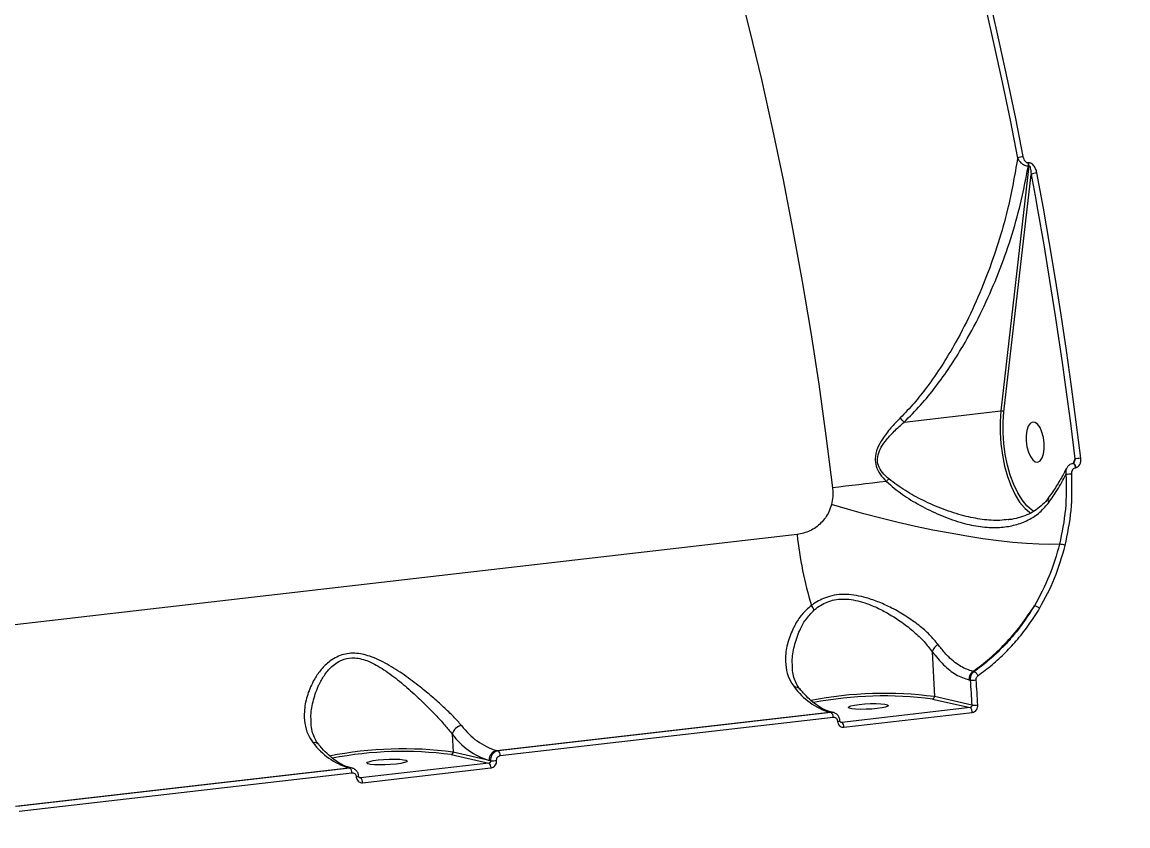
# Model space of a CAD drawing. Header units: millimetres. Extents: x -7447 to 8662, y -5576 to 6370.
# Drawn here: x 3168.7 to 3415.1, y -1979.7 to -1800.6 of the extents above; entities that cross this region are included whole.
import ezdxf

# ---------------------------------------------------------------- set-up
doc = ezdxf.new("R2010")
doc.units = ezdxf.units.MM
doc.layers.add('DiKom', color=7, linetype='Continuous')
doc.layers.add('DIKOM_ОБЪЕКТ', color=7, linetype='Continuous')
doc.styles.add('style1', font='arial.ttf', dxfattribs={"width": 0.8})
doc.dimstyles.new('1-50', dxfattribs={"dimtxt": 300, "dimasz": 200, "dimexe": 100, "dimexo": 0, "dimgap": 100, "dimtad": 1, "dimdec": 0, "dimtxsty": 'style1', "dimcen": 0, "dimclrd": 7, "dimclre": 7, "dimadec": 1, "dimazin": 2, "dimtfac": 1, "dimtdec": 0, "dimtmove": 1, "dimatfit": 3, "dimfxl": 0, "dimlwd": 25, "dimlwe": 18, "dimarcsym": 0})

# ---------------------------------------------------------------- blocks, each defined once
blk = doc.blocks.new('*D10')
at = {"color": 7, "linetype": 'Continuous', "lineweight": 18, "transparency": 16777216}
for p, q in [((-5489.75, 240.8), (-5489.75, 4573.49)), ((4778.18, -2126.78), (4778.18, 4573.49))]:
    blk.add_line(p, q, dxfattribs=at)
at = {"color": 7, "linetype": 'Continuous', "lineweight": 25, "transparency": 16777216}
blk.add_line((4578.18, 4473.49), (-5289.75, 4473.49), dxfattribs=at)
at = {"color": 7, "linetype": 'Continuous', "transparency": 16777216}
for points in [[(-5289.75, 4506.82), (-5289.75, 4440.16), (-5489.75, 4473.49)], [(4578.18, 4506.82), (4578.18, 4440.16), (4778.18, 4473.49)]]:
    blk.add_solid(points, dxfattribs=at)
at = {"layer": 'Defpoints', "color": 0, "linetype": 'Continuous', "transparency": 16777216}
for p in [(-5489.75, 4473.49), (-5489.75, 240.8), (4778.18, -2126.78)]:
    blk.add_point(p, dxfattribs=at)
at = {"color": 0, "linetype": 'Continuous', "lineweight": 15, "transparency": 16777216, "insert": (-777.31, 4726.76), "char_height": 300, "attachment_point": 5, "style": 'style1'}
blk.add_mtext('10300', dxfattribs=at)
blk = doc.blocks.new('*D11')
at = {"color": 7, "linetype": 'Continuous', "lineweight": 18, "transparency": 16777216}
for p, q in [((2045.4, 3512.26), (7772.09, 3512.26)), ((-1858.48, -4091.08), (7772.09, -4091.08))]:
    blk.add_line(p, q, dxfattribs=at)
at = {"color": 7, "linetype": 'Continuous', "lineweight": 25, "transparency": 16777216}
blk.add_line((7672.09, -3891.08), (7672.09, 3312.26), dxfattribs=at)
at = {"color": 7, "linetype": 'Continuous', "transparency": 16777216}
for points in [[(7638.76, 3312.26), (7705.42, 3312.26), (7672.09, 3512.26)], [(7638.76, -3891.08), (7705.42, -3891.08), (7672.09, -4091.08)]]:
    blk.add_solid(points, dxfattribs=at)
at = {"layer": 'Defpoints', "color": 0, "linetype": 'Continuous', "transparency": 16777216}
for p in [(2045.4, 3512.26), (7672.09, 3512.26), (-1858.48, -4091.08)]:
    blk.add_point(p, dxfattribs=at)
at = {"color": 0, "linetype": 'Continuous', "lineweight": 15, "transparency": 16777216, "insert": (7418.92, 3.22), "char_height": 300, "attachment_point": 5, "rotation": 90, "style": 'style1'}
blk.add_mtext('7600', dxfattribs=at)
blk = doc.blocks.new('*D12')
at = {"layer": 'Defpoints', "color": 0, "transparency": 16777216}
for p in [(-7446.93, 5919.72), (-7446.93, 736.93), (6905.53, -2412.68)]:
    blk.add_point(p, dxfattribs=at)
at = {"layer": 'DiKom', "color": 7, "lineweight": 18, "transparency": 16777216}
for p, q in [((-7446.93, 736.93), (-7446.93, 6019.72)), ((6905.53, -2412.68), (6905.53, 6019.72))]:
    blk.add_line(p, q, dxfattribs=at)
at = {"layer": 'DiKom', "color": 7, "lineweight": 25, "transparency": 16777216}
blk.add_line((6705.53, 5919.72), (-7246.93, 5919.72), dxfattribs=at)
at = {"layer": 'DiKom', "color": 7, "transparency": 16777216}
for points in [[(-7246.93, 5953.05), (-7246.93, 5886.39), (-7446.93, 5919.72)], [(6705.53, 5953.05), (6705.53, 5886.39), (6905.53, 5919.72)]]:
    blk.add_solid(points, dxfattribs=at)
at = {"layer": 'DiKom', "color": 0, "transparency": 16777216, "insert": (-918.31, 6173), "char_height": 300, "attachment_point": 5, "style": 'style1'}
blk.add_mtext('14300', dxfattribs=at)
blk = doc.blocks.new('*D13')
at = {"layer": 'Defpoints', "color": 0, "transparency": 16777216}
for p in [(2049.72, 5594.27), (-1141.86, -5576.35), (8561.69, -5576.35)]:
    blk.add_point(p, dxfattribs=at)
at = {"layer": 'DiKom', "color": 7, "lineweight": 18, "transparency": 16777216}
for p, q in [((2049.72, 5594.27), (8661.69, 5594.27)), ((-1141.86, -5576.35), (8661.69, -5576.35))]:
    blk.add_line(p, q, dxfattribs=at)
at = {"layer": 'DiKom', "color": 7, "lineweight": 25, "transparency": 16777216}
blk.add_line((8561.69, 5394.27), (8561.69, -5376.35), dxfattribs=at)
at = {"layer": 'DiKom', "color": 7, "transparency": 16777216}
for points in [[(8528.35, 5394.27), (8595.02, 5394.27), (8561.69, 5594.27)], [(8528.35, -5376.35), (8595.02, -5376.35), (8561.69, -5576.35)]]:
    blk.add_solid(points, dxfattribs=at)
at = {"layer": 'DiKom', "color": 0, "transparency": 16777216, "insert": (8308.52, 8.96), "char_height": 300, "attachment_point": 5, "rotation": 90, "style": 'style1'}
blk.add_mtext('11200', dxfattribs=at)

msp = doc.modelspace()

# ---------------------------------------------------------------- linework, layer by layer
at = {"layer": 'DIKOM_ОБЪЕКТ', "color": 7, "linetype": 'Continuous', "lineweight": 15}
for p, q in [((3393.02, -1832.58), (3386.75, -1887.21)), ((3392.99, -1831.94), (3392.89, -1831.95)), ((3392.91, -1832.59), (3393.02, -1832.58)), ((3387.42, -1887.37), (3393.49, -1834.49)), ((3393.49, -1834.49), (3394.38, -1839.28)), ((3365.21, -1889.7), (3386.75, -1887.21)), ((3402.91, -1898.91), (3402.82, -1898.92)), ((3403.24, -1897.9), (3402.86, -1898.91)), ((3403.37, -1899.86), (3403.45, -1899.85)), ((3397.35, -1906.61), (3397.37, -1906.58)), ((3394.23, -1909.63), (3393.83, -1909.41)), ((3341.36, -1914.75), (3028.65, -1950.85)), ((3371.47, -1940.86), (3371.94, -1950.86)), ((3380.79, -1945.3), (3380.55, -1945.25)), ((3379.65, -1947.13), (3379.92, -1947.19)), ((3380.29, -1952.77), (3371.94, -1950.86)), ((3379.9, -1953.32), (3351.3, -1956.62)), ((3371.52, -1951.41), (3379.9, -1953.32)), ((3274.46, -1962.88), (3348.62, -1954.33)), ((3348.91, -1954.39), (3274.76, -1962.95)), ((3275.25, -1964), (3349.4, -1955.44)), ((3348.62, -1954.33), (3348.91, -1954.39)), ((3349.45, -1954.42), (3349.16, -1954.35)), ((3351.8, -1957.67), (3380.39, -1954.38)), ((3351.3, -1956.62), (3351.09, -1956.57)), ((3351.3, -1956.62), (3351.17, -1956.61)), ((3264.54, -1959.23), (3264.73, -1963.23)), ((3272.77, -1965.07), (3264.73, -1963.23)), ((3274.76, -1962.95), (3274.46, -1962.88)), ((3272.68, -1965.69), (3244.09, -1968.99)), ((3264.31, -1963.78), (3272.68, -1965.69)), ((3273.08, -1965.14), (3272.77, -1965.07)), ((3167.25, -1975.26), (3241.4, -1966.7)), ((3241.7, -1966.77), (3167.54, -1975.32)), ((3168.03, -1976.38), (3242.19, -1967.82)), ((3241.4, -1966.7), (3241.7, -1966.77)), ((3242.24, -1966.8), (3241.94, -1966.73)), ((3244.58, -1970.05), (3273.17, -1966.75)), ((3244.09, -1968.99), (3243.88, -1968.94)), ((3244.09, -1968.99), (3243.95, -1968.98))]:
    msp.add_line(p, q, dxfattribs=at)
at = {"layer": 'DIKOM_ОБЪЕКТ', "color": 7, "linetype": 'Continuous', "lineweight": 15, "flags": 128}
for points in [[(3375.04, -1764.52), (3377.22, -1772.61), (3379.33, -1780.76), (3381.37, -1788.98), (3383.34, -1797.25), (3385.23, -1805.58), (3387.06, -1813.96), (3388.81, -1822.39), (3390.49, -1830.86)], [(3391.76, -1830.55), (3390.08, -1822.06), (3388.32, -1813.62), (3386.49, -1805.22), (3384.59, -1796.87), (3382.62, -1788.58), (3380.57, -1780.35), (3378.46, -1772.17), (3376.28, -1764.07)], [(3328, -1791.47), (3330.77, -1802.36), (3333.4, -1813.36), (3335.89, -1824.47), (3338.24, -1835.68), (3340.45, -1846.97), (3342.51, -1858.34), (3344.42, -1869.76), (3346.19, -1881.25), (3347.8, -1892.77), (3349.26, -1904.33)], [(3404.56, -1897.74), (3403.57, -1889.73), (3402.51, -1881.74), (3401.39, -1873.75), (3400.2, -1865.79), (3398.94, -1857.85), (3397.62, -1849.93), (3396.24, -1842.04), (3394.79, -1834.18)], [(3394.38, -1839.28), (3394.93, -1842.33), (3396.31, -1850.21), (3397.63, -1858.11), (3398.88, -1866.03), (3400.07, -1873.97), (3400.42, -1876.39)], [(3400.42, -1876.39), (3401.19, -1881.94), (3402.25, -1889.91), (3403.24, -1897.9)], [(3386.75, -1887.21), (3386.57, -1889.57), (3386.57, -1892.04), (3386.75, -1894.56), (3387.09, -1897.07), (3387.59, -1899.51), (3388.25, -1901.82), (3389.04, -1903.96), (3389.95, -1905.87), (3390.95, -1907.5), (3392.02, -1908.81), (3392.18, -1908.97)], [(3393.83, -1909.41), (3393.61, -1909.26), (3392.53, -1908.32), (3391.49, -1907.04), (3390.52, -1905.46), (3389.64, -1903.61), (3388.87, -1901.54), (3388.23, -1899.3), (3387.74, -1896.93), (3387.41, -1894.49), (3387.24, -1892.05), (3387.24, -1889.66), (3387.42, -1887.37)], [(3392.56, -1891.53), (3392.41, -1892.65), (3392.41, -1893.9), (3392.58, -1895.17), (3392.89, -1896.36), (3393.33, -1897.37), (3393.86, -1898.11), (3394.43, -1898.54), (3395, -1898.61), (3395.52, -1898.32), (3395.95, -1897.69), (3396.26, -1896.77), (3396.41, -1895.65), (3396.41, -1894.4), (3396.24, -1893.13), (3395.92, -1891.94), (3395.49, -1890.93), (3394.96, -1890.19), (3394.39, -1889.76), (3393.82, -1889.69), (3393.3, -1889.98), (3392.87, -1890.61), (3392.56, -1891.53)], [(3402.82, -1898.92), (3402.89, -1898.92), (3403.01, -1898.99), (3403.13, -1899.13), (3403.24, -1899.33), (3403.32, -1899.58), (3403.37, -1899.86)], [(3402.91, -1898.91), (3402.97, -1898.91), (3403.1, -1898.98), (3403.22, -1899.12), (3403.32, -1899.32), (3403.4, -1899.57), (3403.45, -1899.85)], [(3361.28, -1902.92), (3359.72, -1903.11), (3358.17, -1903.29), (3356.64, -1903.47), (3355.13, -1903.65), (3353.63, -1903.82), (3352.15, -1903.99), (3350.69, -1904.16), (3349.26, -1904.33)], [(3399.83, -1916.91), (3397.67, -1916.97), (3395.2, -1916.92), (3392.44, -1916.76), (3389.43, -1916.5), (3386.2, -1916.14), (3382.76, -1915.68), (3379.17, -1915.12), (3375.45, -1914.47), (3371.64, -1913.74), (3367.77, -1912.93), (3363.9, -1912.06), (3360.05, -1911.13), (3356.26, -1910.15), (3352.57, -1909.12), (3349.01, -1908.07)], [(3392.18, -1908.97), (3393.14, -1909.79), (3393.41, -1909.96)], [(3379.92, -1947.19), (3379.97, -1947.88), (3380.01, -1948.58), (3380.06, -1949.28), (3380.11, -1949.98), (3380.16, -1950.67), (3380.2, -1951.37), (3380.25, -1952.07), (3380.29, -1952.77)], [(3381.63, -1952.73), (3381.59, -1952.03), (3381.54, -1951.33), (3381.49, -1950.63), (3381.45, -1949.93), (3381.4, -1949.23), (3381.35, -1948.53), (3381.3, -1947.83), (3381.25, -1947.13)], [(3355.21, -1952.6), (3356.43, -1952.49), (3357.71, -1952.42), (3358.95, -1952.4), (3360.05, -1952.44), (3360.92, -1952.53), (3361.49, -1952.66), (3361.72, -1952.82), (3361.58, -1953.01), (3361.09, -1953.19), (3360.29, -1953.37), (3359.23, -1953.51), (3358.02, -1953.63), (3356.74, -1953.69), (3355.5, -1953.71), (3354.4, -1953.67), (3353.53, -1953.58), (3352.96, -1953.45), (3352.73, -1953.29), (3352.87, -1953.11), (3353.36, -1952.92), (3354.16, -1952.75), (3355.21, -1952.6)], [(3349.16, -1954.35), (3348.97, -1954.32), (3348.62, -1954.33)], [(3248, -1964.97), (3249.22, -1964.86), (3250.49, -1964.79), (3251.73, -1964.78), (3252.83, -1964.82), (3253.7, -1964.91), (3254.28, -1965.04), (3254.5, -1965.2), (3254.37, -1965.38), (3253.88, -1965.57), (3253.07, -1965.74), (3252.02, -1965.89), (3250.81, -1966), (3249.53, -1966.07), (3248.29, -1966.08), (3247.19, -1966.04), (3246.32, -1965.95), (3245.75, -1965.82), (3245.52, -1965.66), (3245.66, -1965.48), (3246.15, -1965.29), (3246.95, -1965.12), (3248, -1964.97)], [(3241.94, -1966.73), (3241.75, -1966.7), (3241.4, -1966.7)]]:
    msp.add_lwpolyline(points, dxfattribs=at)
at = {"layer": 'DIKOM_ОБЪЕКТ', "color": 7, "linetype": 'Continuous', "lineweight": 15}
for centre, radius, start, end in [((3392.24, -1835.33), 4.8, 95.7596, 111.3869), ((3390.77, -1832.36), 2.15, 353.9788, 11.0784), ((3390.88, -1832.35), 2.15, 353.9788, 11.0784), ((3395.25, -1838.96), 4.8, 95.4939, 111.5545), ((3328.65, -1922.48), 49.1, 41.8866, 43.3631), ((3386.88, -1888.12), 0.917, 54.5475, 98.3611), ((3413.3, -1974.75), 77.5, 96.4765, 97.4646), ((3403.5, -1925.54), 24.28, 92.2178, 95.2902), ((3346.3, -1889.18), 20.33, 317.4552, 319.6276), ((3398.18, -1907.04), 0.932, 152.5793, 217.0448), ((3427.56, -1905.58), 86.69, 186.0728, 196.7477), ((3399.39, -1922.35), 5.46, 71.7817, 85.447), ((3341.99, -1932.87), 3.44, 22.3257, 42.1088), ((3393.52, -1933.59), 3.04, 51.9773, 76.517), ((3373.86, -1941.49), 2.47, 115.9908, 165.3998), ((3381.82, -1947.01), 2.17, 125.8846, 183.1453), ((3380.03, -1946.96), 1.82, 25.0446, 65.2517), ((3380.29, -1939.61), 7.59, 267.1698, 277.2894), ((3341.01, -1950.11), 1.37, 42.2476, 99.8489), ((3352.99, -1939.87), 15.11, 216.0746, 253.1751), ((3360.83, -2035.22), 85.09, 82.4929, 101.1177), ((3360.74, -2033.51), 82.81, 82.5195, 100.9344), ((3371.43, -1950.9), 0.513, 279.8601, 4.5798), ((3379.22, -1954.28), 1.18, 355.2226, 54.6877), ((3380.77, -1946.06), 6.72, 265.9481, 277.3799), ((3348.24, -1955.35), 1.17, 355.3649, 54.7579), ((3266.96, -1959.78), 2.48, 97.7171, 167.1863), ((3278.83, -1948.42), 15.11, 216.0744, 253.1742), ((3350.39, -1955.19), 1.15, 268.6633, 297.3716), ((3350.63, -1957.58), 1.18, 355.2225, 54.6878), ((3277.36, -1949.89), 15.86, 216.0732, 253.1761), ((3233.8, -1962.48), 1.37, 42.2637, 99.8172), ((3245.77, -1952.24), 15.1, 216.0686, 253.1812), ((3253.61, -2047.61), 85.11, 82.4948, 101.1157), ((3253.52, -2045.88), 82.8, 82.5183, 100.9342), ((3264.22, -1963.27), 0.513, 279.9236, 4.5528), ((3274.81, -1964.91), 2.05, 99.8894, 184.5816), ((3274.08, -1963.91), 1.17, 355.3154, 54.8073), ((3272, -1966.65), 1.18, 355.2225, 54.6878), ((3273.55, -1958.46), 6.69, 265.9346, 277.4114), ((3241.02, -1967.72), 1.17, 355.3709, 54.7519), ((3243.18, -1967.57), 1.14, 268.5969, 297.4381), ((3243.41, -1969.95), 1.18, 355.2324, 54.68)]:
    msp.add_arc(centre, radius, start, end, dxfattribs=at)
for points, knots in [([(3470.61, -2019.45), (3470.9, -2013.31), (3471.48, -2001.03), (3471.83, -1982.25), (3471.77, -1963.25), (3471.26, -1943.36), (3470.24, -1922.68), (3468.65, -1901.29), (3466.5, -1879.7), (3463.79, -1858), (3460.49, -1836.25), (3456.71, -1815.17), (3452.5, -1794.81), (3447.9, -1775.21), (3442.78, -1755.82), (3437.14, -1736.73), (3430.98, -1718.01), (3424.3, -1699.68), (3417.08, -1681.84), (3409.32, -1664.5), (3401.1, -1647.94), (3392.64, -1632.55), (3384.02, -1618.38), (3375.31, -1605.42), (3366.27, -1593.29), (3356.92, -1582.05), (3347.28, -1571.76), (3337.64, -1562.71), (3328.03, -1554.86), (3318.49, -1548.18), (3308.81, -1542.47), (3299.03, -1537.92), (3291.78, -1535.1), (3287.84, -1534.18), (3287.18, -1534.02)], [0, 0, 0, 0, 0.029061, 0.058122, 0.087472, 0.116822, 0.149268, 0.181739, 0.214184, 0.247586, 0.281016, 0.314417, 0.345842, 0.377291, 0.408716, 0.441048, 0.473405, 0.505737, 0.539238, 0.572739, 0.606721, 0.640703, 0.67262, 0.704562, 0.736479, 0.769326, 0.8022, 0.835047, 0.866387, 0.897749, 0.929089, 0.961274, 0.993483, 1, 1, 1, 1]), ([(3408.64, -1766.04), (3410.41, -1772.85), (3413.94, -1786.46), (3418.68, -1807.44), (3423.05, -1828.75), (3425.56, -1843.23), (3426.81, -1850.46)], [0, 0, 0, 0, 0.248615, 0.497231, 0.748614, 1, 1, 1, 1]), ([(3427.41, -1850.47), (3426.18, -1843.32), (3423.7, -1829.03), (3419.37, -1807.81), (3414.62, -1786.79), (3411.06, -1773.04), (3409.27, -1766.16)], [0, 0, 0, 0, 0.248615, 0.497231, 0.748617, 1, 1, 1, 1]), ([(3390.49, -1830.86), (3389.83, -1834.66), (3388.74, -1840.95), (3386.24, -1849.73), (3383.64, -1857.21), (3380.5, -1864.66), (3377.14, -1871.29), (3373.7, -1877.06), (3370.59, -1881.56), (3367.48, -1885.5), (3365.4, -1887.68), (3364.35, -1888.77)], [0, 0, 0, 0, 0.186752, 0.309731, 0.432702, 0.558515, 0.684284, 0.774013, 0.864312, 0.931894, 1, 1, 1, 1]), ([(3365.21, -1889.7), (3366.46, -1888.45), (3368.95, -1885.96), (3372.32, -1881.8), (3375.44, -1877.43), (3378.81, -1872.05), (3382.23, -1865.7), (3385.58, -1858.29), (3388.41, -1850.71), (3391.04, -1842.11), (3392.23, -1836.06), (3392.91, -1832.59)], [0, 0, 0, 0, 0.079268, 0.158593, 0.24059, 0.322609, 0.447232, 0.571894, 0.699864, 0.827838, 1, 1, 1, 1]), ([(3390.49, -1830.86), (3390.61, -1831.11), (3390.86, -1831.59), (3391.44, -1832.14), (3392, -1832.45), (3392.49, -1832.59), (3392.77, -1832.59), (3392.91, -1832.59)], [0, 0, 0, 0, 0.270478, 0.533561, 0.718189, 0.855291, 1, 1, 1, 1]), ([(3392.89, -1831.95), (3392.81, -1831.95), (3392.67, -1831.95), (3392.43, -1831.82), (3392.16, -1831.56), (3391.9, -1831.12), (3391.81, -1830.75), (3391.76, -1830.55)], [0, 0, 0, 0, 0.120597, 0.240649, 0.416794, 0.694945, 1, 1, 1, 1]), ([(3394.79, -1834.18), (3394.71, -1833.87), (3394.56, -1833.27), (3394.15, -1832.56), (3393.71, -1832.14), (3393.33, -1831.94), (3393.11, -1831.94), (3392.99, -1831.94)], [0, 0, 0, 0, 0.304766, 0.587636, 0.76645, 0.882841, 1, 1, 1, 1]), ([(3393.02, -1832.58), (3393.04, -1832.58), (3393.07, -1832.58), (3393.13, -1832.62), (3393.23, -1832.75), (3393.44, -1833.36), (3393.47, -1833.99), (3393.49, -1834.49)], [0, 0, 0, 0, 0.023935, 0.053534, 0.10716, 0.279507, 1, 1, 1, 1]), ([(3364.35, -1888.77), (3363.64, -1889.5), (3362.2, -1890.98), (3360.46, -1893.22), (3359.18, -1895.49), (3358.63, -1897.6), (3358.91, -1899.63), (3359.83, -1901.39), (3360.78, -1902.4), (3361.28, -1902.92)], [0, 0, 0, 0, 0.183649, 0.36923, 0.509068, 0.652202, 0.750859, 0.870222, 1, 1, 1, 1]), ([(3361.79, -1902.34), (3361.29, -1901.89), (3360.34, -1901.03), (3359.41, -1899.48), (3359.16, -1897.74), (3359.51, -1896.55), (3360.12, -1895.23), (3361.14, -1893.71), (3362.97, -1891.7), (3364.46, -1890.37), (3365.21, -1889.7)], [0, 0, 0, 0, 0.129801, 0.245139, 0.338471, 0.455807, 0.477249, 0.617745, 0.807631, 1, 1, 1, 1]), ([(3402.82, -1898.94), (3402.67, -1898.96), (3402.31, -1899.02), (3401.86, -1899.34), (3401.53, -1899.69), (3401.43, -1899.96), (3401.4, -1900.03)], [0, 0, 0, 0, 0.252743, 0.556786, 0.871862, 1, 1, 1, 1]), ([(3403.06, -1898.64), (3403.05, -1898.67), (3403.02, -1898.76), (3402.96, -1898.85), (3402.91, -1898.9), (3402.88, -1898.92), (3402.9, -1898.91), (3402.9, -1898.91), (3402.9, -1898.91)], [0, 0, 0, 0, 0.16482, 0.406776, 0.588311, 0.743174, 0.918324, 1, 1, 1, 1]), ([(3403.24, -1897.9), (3403.22, -1898.06), (3403.18, -1898.31), (3403.09, -1898.55), (3403.06, -1898.64)], [0, 0, 0, 0, 0.639946, 1, 1, 1, 1]), ([(3403.45, -1899.85), (3403.55, -1899.83), (3403.78, -1899.78), (3404.1, -1899.54), (3404.4, -1899.11), (3404.59, -1898.48), (3404.57, -1897.99), (3404.56, -1897.74)], [0, 0, 0, 0, 0.120577, 0.278324, 0.470563, 0.720906, 1, 1, 1, 1]), ([(3401.33, -1900.03), (3401.31, -1900.08), (3400.9, -1900.97), (3399.92, -1902.72), (3398.59, -1904.86), (3397.63, -1906.14), (3397.31, -1906.57)], [0, 0, 0, 0, 0.023389, 0.411481, 0.800836, 1, 1, 1, 1]), ([(3397.43, -1907.6), (3398.09, -1906.67), (3399.56, -1904.6), (3400.65, -1902.52), (3401.26, -1901.36)], [0, 0, 0, 0, 0.445129, 1, 1, 1, 1]), ([(3401.26, -1901.36), (3401.31, -1903.95), (3401.41, -1909.2), (3400.36, -1914.32), (3399.83, -1916.91)], [0, 0, 0, 0, 0.493846, 1, 1, 1, 1]), ([(3401.1, -1917.16), (3401.63, -1914.58), (3402.71, -1909.36), (3402.61, -1903.99), (3402.56, -1901.27)], [0, 0, 0, 0, 0.493833, 1, 1, 1, 1]), ([(3401.4, -1900.03), (3401.37, -1900.08), (3401.24, -1900.29), (3401.18, -1900.76), (3401.23, -1901.17), (3401.26, -1901.36)], [0, 0, 0, 0, 0.120077, 0.601382, 1, 1, 1, 1]), ([(3402.56, -1901.27), (3402.56, -1901.1), (3402.57, -1900.77), (3402.73, -1900.34), (3402.95, -1900.05), (3403.17, -1899.9), (3403.31, -1899.87), (3403.37, -1899.86)], [0, 0, 0, 0, 0.273397, 0.539257, 0.738651, 0.898873, 1, 1, 1, 1]), ([(3361.28, -1902.92), (3362.43, -1903.91), (3364.75, -1905.9), (3368.82, -1908.32), (3373.12, -1910.46), (3377.5, -1912.05), (3381.7, -1913), (3385.46, -1913.29), (3388.85, -1912.95), (3391.86, -1912.08), (3394.56, -1910.59), (3396.37, -1908.97), (3397.22, -1907.86), (3397.43, -1907.6)], [0, 0, 0, 0, 0.10368, 0.207545, 0.320578, 0.433543, 0.533816, 0.634004, 0.718489, 0.802914, 0.887958, 0.972929, 1, 1, 1, 1]), ([(3388.38, -1911.39), (3387.78, -1911.47), (3385.92, -1911.71), (3382.59, -1911.44), (3378.36, -1910.62), (3373.9, -1909.18), (3369.53, -1907.25), (3365.4, -1905.04), (3363, -1903.25), (3361.79, -1902.34)], [0, 0, 0, 0, 0.070117, 0.214857, 0.363446, 0.528298, 0.69697, 0.847086, 1, 1, 1, 1]), ([(3349.26, -1904.33), (3349.27, -1904.39), (3349.34, -1905.03), (3349.38, -1906.31), (3349.14, -1907.47), (3349.01, -1908.07)], [0, 0, 0, 0, 0.046842, 0.514329, 1, 1, 1, 1]), ([(3397.34, -1906.56), (3397.22, -1906.74), (3396.75, -1907.43), (3395.72, -1908.42), (3394.24, -1909.54), (3392.55, -1910.43), (3390.66, -1911.06), (3389.25, -1911.39), (3388.46, -1911.44), (3388.4, -1911.44)], [0, 0, 0, 0, 0.060373, 0.231211, 0.40992, 0.596289, 0.787884, 0.982111, 1, 1, 1, 1]), ([(3349.01, -1908.07), (3348.84, -1908.62), (3348.34, -1910.16), (3346.76, -1912.3), (3344.29, -1914.12), (3342.34, -1914.54), (3341.36, -1914.75)], [0, 0, 0, 0, 0.152959, 0.42836, 0.71143, 1, 1, 1, 1]), ([(3399.83, -1916.91), (3399.15, -1919.29), (3397.77, -1924.1), (3395.42, -1928.44), (3394.22, -1930.63)], [0, 0, 0, 0, 0.494157, 1, 1, 1, 1]), ([(3395.39, -1931.19), (3396.58, -1929), (3398.99, -1924.57), (3400.39, -1919.65), (3401.1, -1917.16)], [0, 0, 0, 0, 0.494174, 1, 1, 1, 1]), ([(3372.78, -1939.27), (3372.18, -1938.54), (3370.99, -1937.08), (3368.53, -1934.95), (3365.69, -1932.93), (3362.7, -1931.2), (3359.71, -1929.81), (3357.05, -1928.87), (3354.59, -1928.3), (3352.35, -1928.04), (3350.16, -1928.14), (3347.58, -1928.72), (3345.75, -1929.67), (3344.71, -1930.44), (3344.55, -1930.56)], [0, 0, 0, 0, 0.110099, 0.220214, 0.329284, 0.43831, 0.524961, 0.611518, 0.675337, 0.739095, 0.803994, 0.868891, 0.979731, 1, 1, 1, 1]), ([(3344.55, -1930.56), (3343.8, -1931.22), (3342.32, -1932.53), (3340.61, -1935.25), (3339.31, -1938.34), (3338.71, -1941.55), (3338.8, -1944.41), (3339.43, -1946.82), (3340.35, -1948.14), (3340.78, -1948.76)], [0, 0, 0, 0, 0.128148, 0.256736, 0.426818, 0.596878, 0.737308, 0.877576, 1, 1, 1, 1]), ([(3345.18, -1931.56), (3345.32, -1931.44), (3346.27, -1930.66), (3347.88, -1929.73), (3350.14, -1929.17), (3351.49, -1929.09), (3352.92, -1929.16), (3354.42, -1929.37), (3356.71, -1930), (3359.19, -1931.01), (3361.97, -1932.48), (3364.78, -1934.29), (3367.44, -1936.39), (3369.76, -1938.61), (3370.89, -1940.1), (3371.47, -1940.86)], [0, 0, 0, 0, 0.020101, 0.128725, 0.185269, 0.244007, 0.254868, 0.316792, 0.380589, 0.466422, 0.554628, 0.663828, 0.77617, 0.886558, 1, 1, 1, 1]), ([(3380.55, -1945.25), (3381.8, -1944.31), (3384.32, -1942.43), (3387.87, -1939.01), (3391.26, -1935.12), (3393.23, -1932.13), (3394.22, -1930.63)], [0, 0, 0, 0, 0.237388, 0.477165, 0.737011, 1, 1, 1, 1]), ([(3394.22, -1930.63), (3392.76, -1932.88), (3390.53, -1936.28), (3386.88, -1940.21), (3383.94, -1942.95), (3381.83, -1944.53), (3380.79, -1945.3)], [0, 0, 0, 0, 0.395162, 0.598676, 0.802181, 1, 1, 1, 1]), ([(3381.68, -1946.19), (3382.74, -1945.4), (3384.87, -1943.81), (3387.81, -1941.07), (3390.58, -1938.06), (3393.15, -1934.78), (3394.64, -1932.39), (3395.39, -1931.19)], [0, 0, 0, 0, 0.197676, 0.395387, 0.593088, 0.796539, 1, 1, 1, 1]), ([(3340.36, -1944.27), (3340.32, -1943.85), (3340.2, -1942.35), (3340.67, -1939.56), (3341.72, -1936.41), (3343.19, -1933.62), (3344.51, -1932.26), (3345.18, -1931.56)], [0, 0, 0, 0, 0.098756, 0.355039, 0.618043, 0.806347, 1, 1, 1, 1]), ([(3266.62, -1957.32), (3266.05, -1956.66), (3264.91, -1955.36), (3262.65, -1953.19), (3260.15, -1950.96), (3257.21, -1948.54), (3253.87, -1946), (3250.13, -1943.59), (3246.42, -1941.8), (3243.34, -1941.12), (3241.12, -1941.25), (3239.51, -1941.67), (3238.03, -1942.4), (3236.44, -1943.59), (3234.89, -1945.28), (3233.31, -1947.79), (3232.07, -1950.8), (3231.49, -1954.01), (3231.6, -1956.86), (3232.24, -1959.23), (3233.15, -1960.54), (3233.57, -1961.13)], [0, 0, 0, 0, 0.055477, 0.111024, 0.166496, 0.222004, 0.290024, 0.357962, 0.422676, 0.477408, 0.505249, 0.533096, 0.562711, 0.592376, 0.640429, 0.688581, 0.760325, 0.832062, 0.891, 0.949867, 1, 1, 1, 1]), ([(3371.47, -1940.86), (3372.3, -1941.88), (3374.02, -1943.98), (3376.79, -1946.15), (3378.69, -1946.8), (3379.65, -1947.13)], [0, 0, 0, 0, 0.317521, 0.653917, 1, 1, 1, 1]), ([(3380.55, -1945.25), (3379.66, -1944.95), (3377.85, -1944.35), (3375.46, -1942.42), (3373.78, -1940.58), (3373, -1939.56), (3372.78, -1939.27)], [0, 0, 0, 0, 0.336233, 0.682234, 0.908784, 1, 1, 1, 1]), ([(3233.14, -1956.62), (3233.11, -1956.24), (3232.98, -1954.76), (3233.44, -1952.01), (3234.44, -1948.93), (3235.81, -1946.35), (3237.15, -1944.62), (3238.57, -1943.41), (3240.11, -1942.53), (3241.61, -1942.2), (3243.12, -1942.23), (3244.36, -1942.44), (3246.58, -1943.2), (3249.47, -1944.87), (3252.84, -1947.41), (3255.87, -1950.08), (3258.54, -1952.61), (3260.84, -1954.94), (3262.92, -1957.19), (3264, -1958.55), (3264.54, -1959.23)], [0, 0, 0, 0, 0.029521, 0.114808, 0.200096, 0.256054, 0.311878, 0.345194, 0.378428, 0.426692, 0.439546, 0.470126, 0.500774, 0.575111, 0.655353, 0.735704, 0.801948, 0.868152, 0.93412, 1, 1, 1, 1]), ([(3342.03, -1949.19), (3342.02, -1949.18), (3341.68, -1948.83), (3341.2, -1947.99), (3340.63, -1946.64), (3340.34, -1945.38), (3340.33, -1944.55), (3340.32, -1944.3)], [0, 0, 0, 0, 0.007024, 0.277702, 0.566588, 0.868441, 1, 1, 1, 1]), ([(3380.79, -1945.3), (3380.75, -1945.34), (3380.53, -1945.5), (3380.21, -1945.88), (3379.94, -1946.51), (3379.92, -1946.96), (3379.92, -1947.19)], [0, 0, 0, 0, 0.080656, 0.387153, 0.693624, 1, 1, 1, 1]), ([(3381.25, -1947.13), (3381.26, -1947.02), (3381.26, -1946.79), (3381.39, -1946.48), (3381.55, -1946.29), (3381.66, -1946.21), (3381.68, -1946.19)], [0, 0, 0, 0, 0.306818, 0.613367, 0.919391, 1, 1, 1, 1]), ([(3349.16, -1954.35), (3348.93, -1954.3), (3348.25, -1954.12), (3347.07, -1953.61), (3345.62, -1952.71), (3344.16, -1951.51), (3342.96, -1950.3), (3342.26, -1949.46), (3342.03, -1949.19)], [0, 0, 0, 0, 0.102488, 0.310679, 0.512472, 0.709932, 0.905709, 1, 1, 1, 1]), ([(3380.29, -1952.77), (3380.29, -1952.82), (3380.3, -1952.94), (3380.23, -1953.1), (3380.13, -1953.22), (3380.01, -1953.3), (3379.93, -1953.31), (3379.9, -1953.32)], [0, 0, 0, 0, 0.215639, 0.430683, 0.645362, 0.859684, 1, 1, 1, 1]), ([(3380.39, -1954.38), (3380.49, -1954.36), (3380.73, -1954.31), (3381.1, -1954.09), (3381.42, -1953.71), (3381.62, -1953.24), (3381.63, -1952.9), (3381.63, -1952.73)], [0, 0, 0, 0, 0.140604, 0.355123, 0.569838, 0.784881, 1, 1, 1, 1]), ([(3349.53, -1954.45), (3349.53, -1954.44), (3349.34, -1954.35), (3349.12, -1954.37), (3348.91, -1954.39)], [0, 0, 0, 0, 0.043886, 1, 1, 1, 1]), ([(3349.4, -1955.44), (3349.5, -1955.44), (3349.71, -1955.44), (3349.99, -1955.58), (3350.2, -1955.81), (3350.33, -1956.08), (3350.35, -1956.26), (3350.36, -1956.34)], [0, 0, 0, 0, 0.214121, 0.428526, 0.643123, 0.858071, 1, 1, 1, 1]), ([(3350.9, -1956.21), (3350.87, -1955.99), (3350.81, -1955.5), (3350.39, -1954.92), (3349.93, -1954.55), (3349.62, -1954.49), (3349.53, -1954.48)], [0, 0, 0, 0, 0.276572, 0.60219, 0.888723, 1, 1, 1, 1]), ([(3234.84, -1961.55), (3234.73, -1961.43), (3234.3, -1960.95), (3233.78, -1959.96), (3233.3, -1958.53), (3233.08, -1957.39), (3233.09, -1956.72), (3233.09, -1956.64)], [0, 0, 0, 0, 0.091423, 0.365473, 0.65661, 0.957926, 1, 1, 1, 1]), ([(3350.36, -1956.34), (3350.37, -1956.45), (3350.41, -1956.72), (3350.6, -1957.12), (3350.92, -1957.47), (3351.34, -1957.68), (3351.64, -1957.68), (3351.8, -1957.67)], [0, 0, 0, 0, 0.141858, 0.356709, 0.571344, 0.785738, 1, 1, 1, 1]), ([(3351.17, -1956.6), (3351.15, -1956.6), (3351.1, -1956.59), (3351.02, -1956.52), (3350.94, -1956.37), (3350.91, -1956.27), (3350.91, -1956.21), (3350.91, -1956.21)], [0, 0, 0, 0, 0.216782, 0.570381, 0.784226, 0.997894, 1, 1, 1, 1]), ([(3241.94, -1966.73), (3241.72, -1966.67), (3241.03, -1966.49), (3239.85, -1965.98), (3238.4, -1965.08), (3236.95, -1963.88), (3235.75, -1962.68), (3235.04, -1961.84), (3234.81, -1961.57)], [0, 0, 0, 0, 0.102491, 0.310681, 0.512467, 0.709933, 0.90571, 1, 1, 1, 1]), ([(3274.76, -1962.95), (3274.62, -1962.98), (3274.29, -1963.04), (3273.81, -1963.33), (3273.38, -1963.83), (3273.1, -1964.46), (3273.09, -1964.91), (3273.08, -1965.14)], [0, 0, 0, 0, 0.140701, 0.355413, 0.570235, 0.785121, 1, 1, 1, 1]), ([(3273.08, -1965.14), (3273.08, -1965.2), (3273.08, -1965.31), (3273.02, -1965.47), (3272.92, -1965.6), (3272.8, -1965.67), (3272.71, -1965.69), (3272.68, -1965.69)], [0, 0, 0, 0, 0.215427, 0.430728, 0.6453, 0.859723, 1, 1, 1, 1]), ([(3273.17, -1966.75), (3273.27, -1966.73), (3273.52, -1966.68), (3273.88, -1966.46), (3274.2, -1966.08), (3274.41, -1965.61), (3274.41, -1965.27), (3274.42, -1965.1)], [0, 0, 0, 0, 0.140584, 0.355123, 0.569828, 0.784879, 1, 1, 1, 1]), ([(3274.42, -1965.1), (3274.42, -1964.99), (3274.43, -1964.76), (3274.56, -1964.45), (3274.77, -1964.19), (3275.02, -1964.05), (3275.18, -1964.01), (3275.25, -1964)], [0, 0, 0, 0, 0.215102, 0.430229, 0.645049, 0.859481, 1, 1, 1, 1]), ([(3242.32, -1966.82), (3242.31, -1966.82), (3242.12, -1966.72), (3241.91, -1966.75), (3241.7, -1966.77)], [0, 0, 0, 0, 0.043814, 1, 1, 1, 1]), ([(3242.19, -1967.82), (3242.29, -1967.82), (3242.49, -1967.82), (3242.77, -1967.96), (3242.99, -1968.19), (3243.12, -1968.45), (3243.14, -1968.64), (3243.15, -1968.71)], [0, 0, 0, 0, 0.214231, 0.428554, 0.64312, 0.858085, 1, 1, 1, 1]), ([(3243.68, -1968.58), (3243.66, -1968.36), (3243.6, -1967.88), (3243.17, -1967.29), (3242.71, -1966.92), (3242.41, -1966.87), (3242.32, -1966.85)], [0, 0, 0, 0, 0.276575, 0.602099, 0.888733, 1, 1, 1, 1]), ([(3243.15, -1968.71), (3243.16, -1968.82), (3243.2, -1969.1), (3243.38, -1969.5), (3243.71, -1969.84), (3244.13, -1970.05), (3244.43, -1970.05), (3244.58, -1970.05)], [0, 0, 0, 0, 0.141857, 0.356696, 0.571318, 0.7857, 1, 1, 1, 1]), ([(3243.95, -1968.97), (3243.94, -1968.97), (3243.89, -1968.97), (3243.8, -1968.89), (3243.73, -1968.75), (3243.69, -1968.64), (3243.7, -1968.58), (3243.7, -1968.58)], [0, 0, 0, 0, 0.216832, 0.570513, 0.784408, 0.998125, 1, 1, 1, 1])]:
    msp.add_open_spline(points, degree=3, knots=knots, dxfattribs=at)

# ---------------------------------------------------------------- dimensions: what is measured, and where the dimension line sits
at = {"color": 7, "linetype": 'Continuous', "lineweight": 15}
for base, p1, p2, angle, text, picture, middle in [((-5489.75, 4473.49), (4778.18, -2126.78), (-5489.75, 240.8), 180, '10300', '*D10', (-777.31, 4473.49)), ((7672.09, 3512.26), (-1858.48, -4091.08), (2045.4, 3512.26), 270, '7600', '*D11', (7672.09, 3.22))]:
    dim = msp.add_linear_dim(base=base, p1=p1, p2=p2, angle=angle, text=text, dimstyle='1-50', dxfattribs=at)
    dim.commit()
    dim.dimension.update_dxf_attribs({"geometry": picture, "text_midpoint": middle, "dimtype": 160})
at = {"layer": 'DiKom'}
for base, p1, p2, angle, text, picture, middle in [((-7446.93, 5919.72), (6905.53, -2412.68), (-7446.93, 736.93), 180, '14300', '*D12', (-918.31, 5919.72)), ((8561.69, -5576.35), (2049.72, 5594.27), (-1141.86, -5576.35), 270, '11200', '*D13', (8561.69, 8.96))]:
    dim = msp.add_linear_dim(base=base, p1=p1, p2=p2, angle=angle, text=text, dimstyle='1-50', dxfattribs=at)
    dim.commit()
    dim.dimension.update_dxf_attribs({"geometry": picture, "text_midpoint": middle, "dimtype": 160})

doc.saveas('drawing.dxf')
